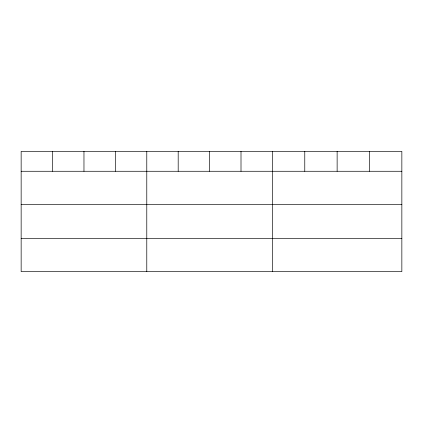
<?xml version="1.0" encoding="UTF-8"?>
<svg xmlns="http://www.w3.org/2000/svg" width="423" height="423" viewBox="0 0 423 423"><rect width="100%" height="100%" fill="white"/><g stroke="black" fill="none" stroke-linecap="round" stroke-linejoin="round"><path stroke-width="0.63" d="M401.85 204.388L401.85 151.376L21.15 151.376L21.15 271.624L401.85 271.624L401.85 204.388L21.15 204.388M21.15 171.273L401.85 171.273M21.15 238.509L401.85 238.509M369.49 151.376L369.49 171.273M337.131 151.376L337.131 171.273M304.772 151.376L304.772 171.273M272.412 151.376L272.412 271.624M241.004 151.376L241.004 171.273M209.597 151.376L209.597 171.273M178.189 151.376L178.189 171.273M146.781 151.376L146.781 271.624M115.373 151.376L115.373 171.273M83.966 151.376L83.966 171.273M52.558 151.376L52.558 171.273"/></g></svg>
